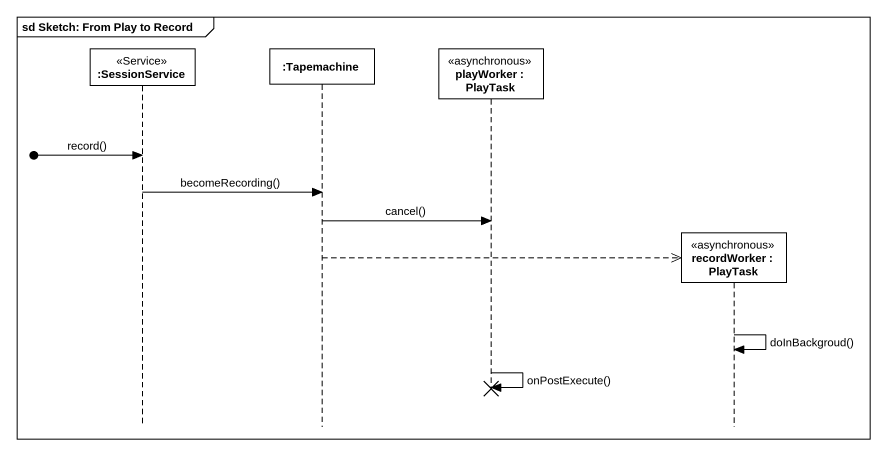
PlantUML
@startuml
mainframe sd Sketch: From Play to Record
hide footbox
participant ":SessionService" as SessionService <<Service>>
participant ":Tapemachine" as Tapemachine
participant "playWorker : PlayTask" as playWorker <<asynchronous>>
participant "recordWorker : PlayTask" as recordWorker <<asynchronous>>

[o-> SessionService : record()
SessionService -> Tapemachine : becomeRecording()
Tapemachine -> playWorker : cancel()
Tapemachine -->> recordWorker **
recordWorker -> recordWorker : doInBackgroud()
playWorker -> playWorker : onPostExecute()
@enduml
